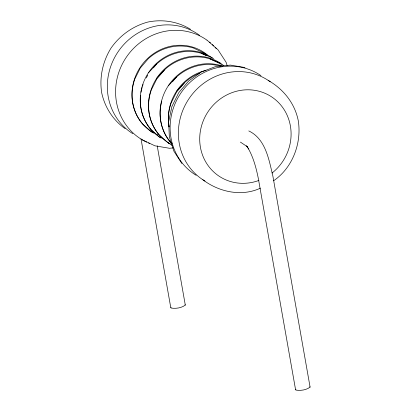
<?xml version="1.0" encoding="UTF-8"?>
<svg xmlns="http://www.w3.org/2000/svg" width="411" height="411" viewBox="0 0 411 411"><rect width="100%" height="100%" fill="white"/><g stroke="black" fill="none" stroke-linecap="round" stroke-linejoin="round"><path stroke-width="0.62" d="M146.347 77.89L147.724 75.126M157.213 145.838L185.289 305.06C181.549 308.05 175.697 308.81 171.012 308.034L171.048 307.212M248.799 130.929C265.686 139 268.881 159.602 272.842 175.913L310.084 387.105C306.344 390.096 300.492 390.856 295.807 390.08L295.843 389.258M153.38 67.836L156.601 64.08A47.912 45.184 -56.7 0 1 201.59 53.404L212.055 57.699M220.317 63.135L209.851 58.835A47.912 45.184 -56.7 0 0 164.862 69.516L156.812 78.902L151.31 89.947A46.833 44.167 -56.7 0 0 159.268 135.096L168.068 142.745L172.276 145.515M172.404 81.81L176.427 77.119A47.912 45.184 -56.7 0 1 220.83 66.258M199.412 73.292A47.912 45.184 -56.7 0 0 184.693 82.549L176.638 91.936L171.14 102.981A46.833 44.167 -56.7 0 0 168.453 121.322M148.433 72.804L156.601 64.08M156.694 78.239L164.862 69.516M171.623 143.424A47.573 44.866 -56.7 0 1 168.258 85.842L176.427 77.119M176.519 91.273L184.693 82.549M273.675 180.717C292.54 167.791 301.72 143.403 298.335 121.034C294.949 103.367 283.533 89.238 268.157 80.356M260.425 188.161C241.54 196.967 218.996 192.004 202.823 179.73M173.221 147.903L169.496 148.284L154.932 145.818L141.687 139.535M245.002 67.553L230.437 65.087L215.539 66.603L201.328 71.997L188.767 80.905L178.718 92.716L171.86 106.624L168.659 121.687L169.342 136.873L173.858 151.15L181.893 163.547M201.59 53.399L206.599 55.752M209.851 58.835L220.435 63.797L221.359 64.599M153.776 132.928L151.546 131.885L142.745 124.23A46.833 44.167 -56.7 0 1 134.787 79.082L140.29 68.036L148.34 58.65A47.912 45.184 -56.7 0 1 193.324 47.969L203.907 52.932L205.762 54.545M156.56 134.238L157.675 134.757M161.477 138.101L159.807 137.315L151.012 129.665A46.833 44.167 -56.7 0 1 140.593 95.265M168.068 142.745L170.298 143.793M190.499 29.299C177.722 21.439 162.437 19.019 147.796 22.066C132.789 26.104 119.848 35.464 110.97 48.179C102.817 61.367 99.354 76.955 101.599 92.336C104.61 106.988 112.886 120.063 125.165 128.674M240.404 142.098L247.258 146.67M247.191 146.614L246.317 145.951L247.494 147.251M172.224 143.907L170.837 142.699A46.833 44.167 -56.7 0 1 161.785 101.065M207.021 40.16L218.036 49.829L226.076 62.22L227.206 65.791M246.631 146.013L248.717 149.008M309.853 386.741L310.084 387.105M185.058 304.695L185.289 305.06M247.92 147.862C253.417 157.305 256.217 168.048 258.365 178.682L295.576 389.715M141.014 138.841L170.781 307.669M258.935 180.424A47.573 44.866 -56.7 0 1 200.013 133.657A47.573 44.866 -56.7 0 1 268.599 95.044A47.573 44.866 -56.7 0 1 272.025 173.052M153.622 133.061A47.573 44.866 -56.7 0 1 140.721 66.556A47.573 44.866 -56.7 0 1 207.272 54.822M196.17 175.312A59.467 56.081 -56.7 0 1 180.182 94.083A59.467 56.081 -56.7 0 1 260.944 75.629M204.976 181.071A59.467 56.081 -56.7 0 1 188.628 99.236A59.467 56.081 -56.7 0 1 270.243 81.799M132.84 133.698A59.467 56.081 -56.7 0 1 118.142 51.683A59.467 56.081 -56.7 0 1 199.705 35.464M168.258 85.842A47.573 44.866 -56.7 0 1 222.459 66.099M209.487 42.076A59.467 56.081 -56.7 0 1 210.478 42.893M212.4 44.599A59.467 56.081 -56.7 0 1 213.782 45.934M215.112 47.322A59.467 56.081 -56.7 0 1 216.386 48.739M149.671 143.454A59.467 56.081 -56.7 0 1 148.484 142.966M146.722 142.18A59.467 56.081 -56.7 0 1 124.225 60.545A59.467 56.081 -56.7 0 1 206.939 40.144M169.024 126.598A47.573 44.866 -56.7 0 1 168.515 122.812M168.412 121.533A47.573 44.866 -56.7 0 1 205.983 70.384M160.824 137.86A47.573 44.866 -56.7 0 1 148.612 72.531A47.573 44.866 -56.7 0 1 213.571 58.747M169.609 143.614A47.573 44.866 -56.7 0 1 168.561 142.966M168.048 142.632A47.573 44.866 -56.7 0 1 157.994 76.354A47.573 44.866 -56.7 0 1 223.8 65.688M169.091 126.989A46.833 44.167 -56.7 0 1 168.536 122.596M141.024 92.239A46.833 44.167 -56.7 0 1 142.124 87.435M142.473 86.259A46.833 44.167 -56.7 0 1 143.049 84.517"/></g></svg>
